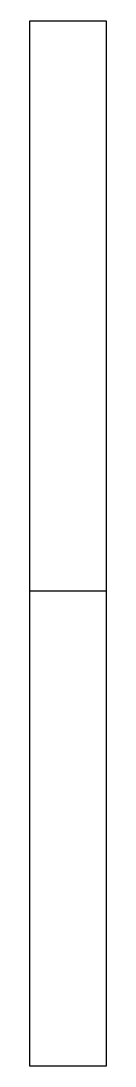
# Model space of a CAD drawing. Header units: millimetres. Extents: x 0 to 8, y 182 to 292.
import ezdxf

# ---------------------------------------------------------------- set-up
doc = ezdxf.new("R2010")
doc.units = ezdxf.units.MM

msp = doc.modelspace()

# ---------------------------------------------------------------- linework, layer by layer
msp.add_line((8, 232), (0, 232))
msp.add_lwpolyline([(8, 182), (0, 182), (0, 292), (8, 292)], close=True)

doc.saveas('drawing.dxf')
